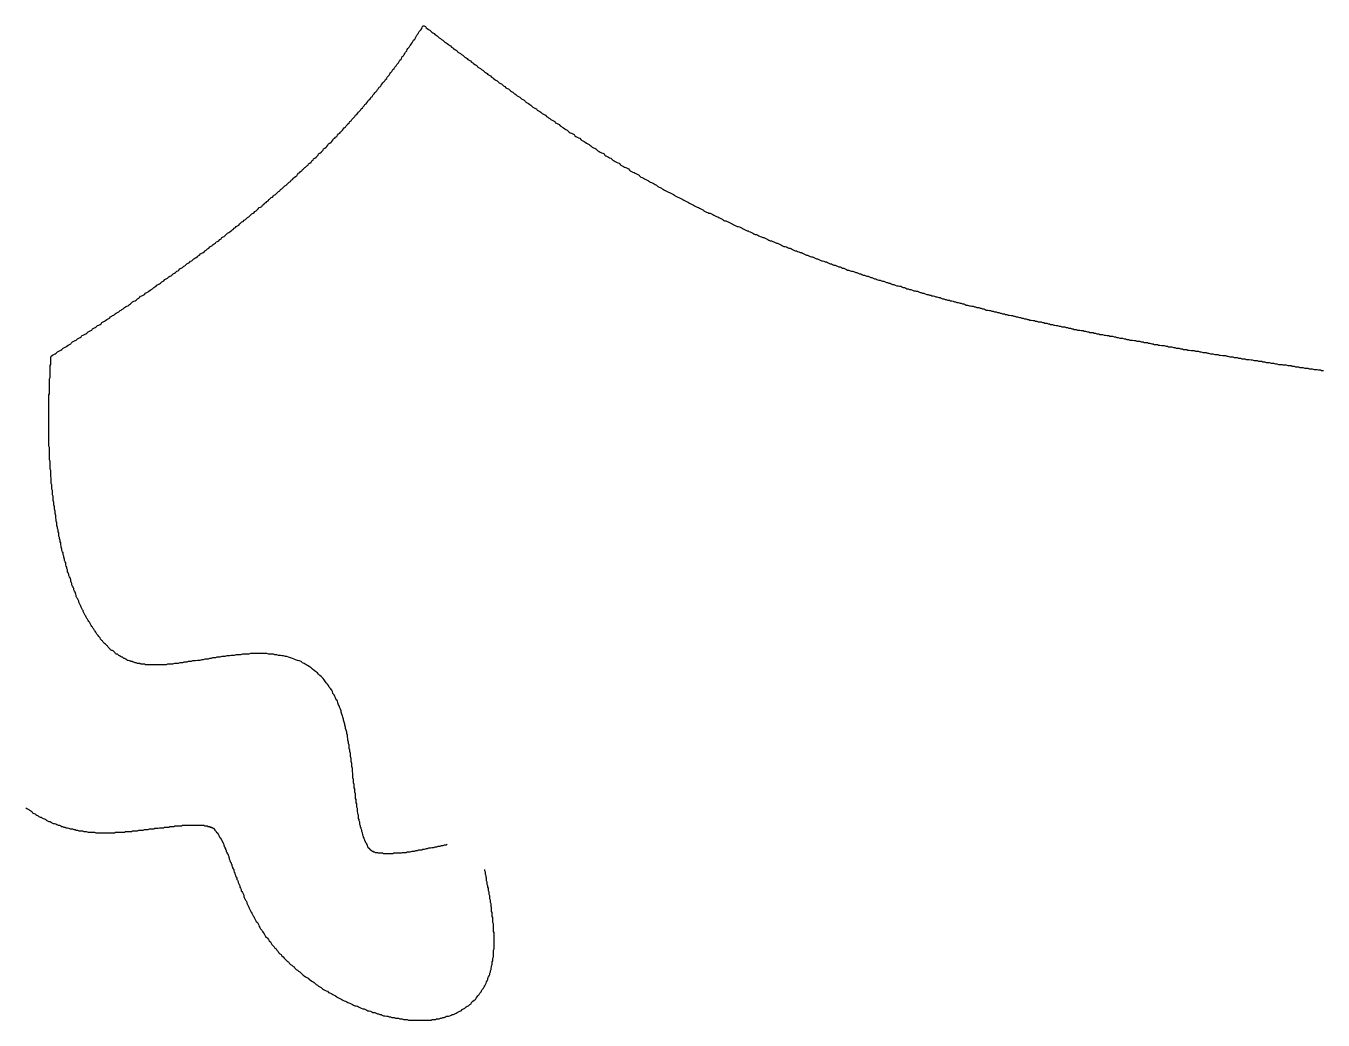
# Model space of a CAD drawing. Header units: millimetres. Extents: x 111 to 2999, y 81 to 1941.
# Drawn here: x 972.3 to 993.07, y 391.29 to 407.21 of the extents above; entities that cross this region are included whole.
import ezdxf

# ---------------------------------------------------------------- set-up
doc = ezdxf.new("R2010")
doc.units = ezdxf.units.MM

msp = doc.modelspace()

# ---------------------------------------------------------------- linework, layer by layer
for points in [[(979.05, 394.103, 0), (979.03, 394.093, 0), (979, 394.093, 0), (978.98, 394.083, 0), (978.95, 394.083, 0), (978.93, 394.073, 0), (978.9, 394.073, 0), (978.88, 394.063, 0), (978.85, 394.063, 0), (978.83, 394.053, 0), (978.8, 394.053, 0), (978.78, 394.043, 0), (978.75, 394.043, 0), (978.73, 394.033, 0), (978.71, 394.033, 0), (978.68, 394.023, 0), (978.66, 394.023, 0), (978.64, 394.013, 0), (978.61, 394.013, 0), (978.59, 394.013, 0), (978.57, 394.003, 0), (978.54, 394.003, 0), (978.52, 393.993, 0), (978.5, 393.993, 0), (978.48, 393.993, 0), (978.45, 393.983, 0), (978.43, 393.983, 0), (978.41, 393.983, 0), (978.39, 393.973, 0), (978.37, 393.973, 0), (978.35, 393.973, 0), (978.33, 393.973, 0), (978.31, 393.963, 0), (978.29, 393.963, 0), (978.27, 393.963, 0), (978.25, 393.963, 0), (978.23, 393.963, 0), (978.21, 393.963, 0), (978.19, 393.963, 0), (978.18, 393.953, 0), (978.16, 393.953, 0), (978.14, 393.953, 0), (978.12, 393.953, 0), (978.11, 393.953, 0), (978.09, 393.953, 0), (978.08, 393.953, 0), (978.06, 393.953, 0), (978.05, 393.953, 0), (978.03, 393.953, 0), (978.02, 393.963, 0), (978.01, 393.963, 0), (977.99, 393.963, 0), (977.98, 393.963, 0), (977.97, 393.963, 0), (977.96, 393.963, 0), (977.95, 393.963, 0), (977.94, 393.973, 0), (977.93, 393.973, 0), (977.92, 393.973, 0), (977.91, 393.973, 0), (977.9, 393.973, 0), (977.89, 393.983, 0), (977.88, 393.983, 0), (977.88, 393.983, 0), (977.87, 393.983, 0), (977.87, 393.993, 0), (977.86, 393.993, 0), (977.86, 393.993, 0), (977.85, 393.993, 0), (977.85, 393.993, 0), (977.84, 394.003, 0), (977.84, 394.003, 0), (977.84, 394.003, 0), (977.83, 394.003, 0), (977.83, 394.003, 0), (977.83, 394.003, 0), (977.83, 394.013, 0), (977.82, 394.013, 0), (977.82, 394.013, 0), (977.82, 394.013, 0), (977.82, 394.023, 0), (977.81, 394.023, 0), (977.81, 394.023, 0), (977.81, 394.033, 0), (977.8, 394.033, 0), (977.8, 394.043, 0), (977.79, 394.043, 0), (977.79, 394.053, 0), (977.79, 394.053, 0), (977.78, 394.063, 0), (977.78, 394.073, 0), (977.77, 394.083, 0), (977.77, 394.093, 0), (977.76, 394.103, 0), (977.76, 394.113, 0), (977.75, 394.123, 0), (977.75, 394.133, 0), (977.74, 394.143, 0), (977.74, 394.153, 0), (977.73, 394.163, 0), (977.73, 394.173, 0), (977.72, 394.193, 0), (977.72, 394.203, 0), (977.71, 394.223, 0), (977.71, 394.233, 0), (977.7, 394.253, 0), (977.7, 394.263, 0), (977.69, 394.283, 0), (977.69, 394.293, 0), (977.68, 394.313, 0), (977.68, 394.333, 0), (977.67, 394.353, 0), (977.67, 394.373, 0), (977.66, 394.383, 0), (977.66, 394.403, 0), (977.65, 394.423, 0), (977.65, 394.443, 0), (977.65, 394.463, 0), (977.64, 394.483, 0), (977.64, 394.503, 0), (977.63, 394.523, 0), (977.63, 394.543, 0), (977.63, 394.573, 0), (977.62, 394.593, 0), (977.62, 394.613, 0), (977.61, 394.633, 0), (977.61, 394.653, 0), (977.61, 394.683, 0), (977.6, 394.703, 0), (977.6, 394.723, 0), (977.6, 394.753, 0), (977.59, 394.773, 0), (977.59, 394.793, 0), (977.59, 394.823, 0), (977.58, 394.843, 0), (977.58, 394.863, 0), (977.58, 394.893, 0), (977.58, 394.913, 0), (977.57, 394.943, 0), (977.57, 394.963, 0), (977.57, 394.993, 0), (977.56, 395.013, 0), (977.56, 395.043, 0), (977.56, 395.063, 0), (977.55, 395.093, 0), (977.55, 395.113, 0), (977.55, 395.143, 0), (977.54, 395.173, 0), (977.54, 395.193, 0), (977.54, 395.223, 0), (977.54, 395.243, 0), (977.53, 395.273, 0), (977.53, 395.303, 0), (977.53, 395.323, 0), (977.52, 395.353, 0), (977.52, 395.373, 0), (977.52, 395.403, 0), (977.51, 395.433, 0), (977.51, 395.453, 0), (977.51, 395.483, 0), (977.5, 395.513, 0), (977.5, 395.533, 0), (977.5, 395.563, 0), (977.49, 395.593, 0), (977.49, 395.613, 0), (977.48, 395.643, 0), (977.48, 395.673, 0), (977.48, 395.693, 0), (977.47, 395.723, 0), (977.47, 395.743, 0), (977.46, 395.773, 0), (977.46, 395.803, 0), (977.45, 395.823, 0), (977.45, 395.853, 0), (977.44, 395.883, 0), (977.44, 395.903, 0), (977.43, 395.933, 0), (977.42, 395.963, 0), (977.42, 395.983, 0), (977.41, 396.013, 0), (977.41, 396.033, 0), (977.4, 396.063, 0), (977.39, 396.093, 0), (977.39, 396.113, 0), (977.38, 396.143, 0), (977.37, 396.163, 0), (977.36, 396.193, 0), (977.35, 396.223, 0), (977.35, 396.243, 0), (977.34, 396.273, 0), (977.33, 396.293, 0), (977.32, 396.323, 0), (977.31, 396.343, 0), (977.3, 396.373, 0), (977.29, 396.403, 0), (977.27, 396.423, 0), (977.26, 396.453, 0), (977.25, 396.473, 0), (977.24, 396.503, 0), (977.22, 396.523, 0), (977.21, 396.553, 0), (977.2, 396.573, 0), (977.18, 396.603, 0), (977.16, 396.623, 0), (977.15, 396.653, 0), (977.13, 396.673, 0), (977.11, 396.693, 0), (977.09, 396.723, 0), (977.08, 396.743, 0), (977.06, 396.763, 0), (977.03, 396.793, 0), (977.01, 396.813, 0), (976.99, 396.833, 0), (976.97, 396.853, 0), (976.94, 396.873, 0), (976.92, 396.893, 0), (976.89, 396.913, 0), (976.87, 396.933, 0), (976.84, 396.953, 0), (976.81, 396.973, 0), (976.79, 396.983, 0), (976.76, 397.003, 0), (976.73, 397.013, 0), (976.71, 397.033, 0), (976.68, 397.043, 0), (976.65, 397.053, 0), (976.62, 397.063, 0), (976.6, 397.073, 0), (976.57, 397.083, 0), (976.54, 397.093, 0), (976.51, 397.103, 0), (976.48, 397.113, 0), (976.46, 397.113, 0), (976.43, 397.123, 0), (976.4, 397.123, 0), (976.38, 397.133, 0), (976.35, 397.133, 0), (976.32, 397.143, 0), (976.29, 397.143, 0), (976.27, 397.153, 0), (976.24, 397.153, 0), (976.21, 397.153, 0), (976.19, 397.153, 0), (976.16, 397.163, 0), (976.13, 397.163, 0), (976.11, 397.163, 0), (976.08, 397.163, 0), (976.06, 397.163, 0), (976.03, 397.163, 0), (976, 397.163, 0), (975.98, 397.163, 0), (975.95, 397.163, 0), (975.92, 397.163, 0), (975.9, 397.163, 0), (975.87, 397.153, 0), (975.85, 397.153, 0), (975.82, 397.153, 0), (975.8, 397.153, 0), (975.77, 397.153, 0), (975.74, 397.143, 0), (975.72, 397.143, 0), (975.69, 397.143, 0), (975.67, 397.143, 0), (975.64, 397.133, 0), (975.62, 397.133, 0), (975.59, 397.133, 0), (975.57, 397.123, 0), (975.54, 397.123, 0), (975.52, 397.123, 0), (975.49, 397.113, 0), (975.46, 397.113, 0), (975.44, 397.113, 0), (975.41, 397.103, 0), (975.39, 397.103, 0), (975.36, 397.103, 0), (975.34, 397.093, 0), (975.31, 397.093, 0), (975.29, 397.093, 0), (975.27, 397.083, 0), (975.24, 397.083, 0), (975.22, 397.073, 0), (975.19, 397.073, 0), (975.17, 397.073, 0), (975.14, 397.063, 0), (975.12, 397.063, 0), (975.09, 397.053, 0), (975.07, 397.053, 0), (975.05, 397.053, 0), (975.02, 397.043, 0), (975, 397.043, 0), (974.97, 397.043, 0), (974.95, 397.033, 0), (974.93, 397.033, 0), (974.9, 397.033, 0), (974.88, 397.023, 0), (974.86, 397.023, 0), (974.83, 397.023, 0), (974.81, 397.013, 0), (974.79, 397.013, 0), (974.77, 397.013, 0), (974.74, 397.003, 0), (974.72, 397.003, 0), (974.7, 397.003, 0), (974.68, 397.003, 0), (974.65, 396.993, 0), (974.63, 396.993, 0), (974.61, 396.993, 0), (974.59, 396.993, 0), (974.57, 396.993, 0), (974.55, 396.983, 0), (974.53, 396.983, 0), (974.51, 396.983, 0), (974.49, 396.983, 0), (974.47, 396.983, 0), (974.45, 396.983, 0), (974.43, 396.983, 0), (974.41, 396.983, 0), (974.39, 396.983, 0), (974.37, 396.983, 0), (974.35, 396.983, 0), (974.33, 396.983, 0), (974.32, 396.983, 0), (974.3, 396.983, 0), (974.28, 396.983, 0), (974.27, 396.983, 0), (974.25, 396.983, 0), (974.23, 396.983, 0), (974.22, 396.983, 0), (974.2, 396.993, 0), (974.19, 396.993, 0), (974.17, 396.993, 0), (974.16, 396.993, 0), (974.14, 396.993, 0), (974.13, 397.003, 0), (974.11, 397.003, 0), (974.1, 397.003, 0), (974.09, 397.003, 0), (974.07, 397.013, 0), (974.06, 397.013, 0), (974.05, 397.013, 0), (974.03, 397.023, 0), (974.02, 397.023, 0), (974.01, 397.033, 0), (974, 397.033, 0), (973.98, 397.033, 0), (973.97, 397.043, 0), (973.96, 397.043, 0), (973.94, 397.053, 0), (973.93, 397.053, 0), (973.92, 397.063, 0), (973.91, 397.073, 0), (973.9, 397.073, 0), (973.88, 397.083, 0), (973.87, 397.083, 0), (973.86, 397.093, 0), (973.85, 397.103, 0), (973.84, 397.103, 0), (973.82, 397.113, 0), (973.81, 397.123, 0), (973.8, 397.123, 0), (973.79, 397.133, 0), (973.78, 397.143, 0), (973.77, 397.153, 0), (973.75, 397.153, 0), (973.74, 397.163, 0), (973.73, 397.173, 0), (973.72, 397.183, 0), (973.71, 397.193, 0), (973.7, 397.203, 0), (973.69, 397.213, 0), (973.68, 397.213, 0), (973.66, 397.223, 0), (973.65, 397.233, 0), (973.64, 397.243, 0), (973.63, 397.253, 0), (973.62, 397.263, 0), (973.61, 397.283, 0), (973.6, 397.293, 0), (973.59, 397.303, 0), (973.58, 397.313, 0), (973.56, 397.323, 0), (973.55, 397.333, 0), (973.54, 397.343, 0), (973.53, 397.363, 0), (973.52, 397.373, 0), (973.51, 397.383, 0), (973.5, 397.393, 0), (973.49, 397.413, 0), (973.48, 397.423, 0), (973.47, 397.433, 0), (973.46, 397.453, 0), (973.45, 397.463, 0), (973.44, 397.473, 0), (973.43, 397.493, 0), (973.42, 397.503, 0), (973.41, 397.523, 0), (973.4, 397.533, 0), (973.39, 397.553, 0), (973.38, 397.563, 0), (973.37, 397.583, 0), (973.36, 397.593, 0), (973.35, 397.613, 0), (973.34, 397.623, 0), (973.33, 397.643, 0), (973.32, 397.663, 0), (973.31, 397.673, 0), (973.3, 397.693, 0), (973.29, 397.713, 0), (973.28, 397.723, 0), (973.27, 397.743, 0), (973.26, 397.763, 0), (973.25, 397.773, 0), (973.24, 397.793, 0), (973.23, 397.813, 0), (973.22, 397.833, 0), (973.22, 397.853, 0), (973.21, 397.863, 0), (973.2, 397.883, 0), (973.19, 397.903, 0), (973.18, 397.923, 0), (973.17, 397.943, 0), (973.16, 397.963, 0), (973.15, 397.983, 0), (973.15, 398.003, 0), (973.14, 398.023, 0), (973.13, 398.043, 0), (973.12, 398.053, 0), (973.11, 398.073, 0), (973.11, 398.093, 0), (973.1, 398.113, 0), (973.09, 398.143, 0), (973.08, 398.163, 0), (973.07, 398.183, 0), (973.07, 398.203, 0), (973.06, 398.223, 0), (973.05, 398.243, 0), (973.04, 398.263, 0), (973.04, 398.283, 0), (973.03, 398.303, 0), (973.02, 398.323, 0), (973.02, 398.343, 0), (973.01, 398.373, 0), (973, 398.393, 0), (972.99, 398.413, 0), (972.99, 398.433, 0), (972.98, 398.453, 0), (972.97, 398.473, 0), (972.97, 398.503, 0), (972.96, 398.523, 0), (972.96, 398.543, 0), (972.95, 398.563, 0), (972.94, 398.583, 0), (972.94, 398.613, 0), (972.93, 398.633, 0), (972.92, 398.653, 0), (972.92, 398.673, 0), (972.91, 398.703, 0), (972.91, 398.723, 0), (972.9, 398.743, 0), (972.9, 398.773, 0), (972.89, 398.793, 0), (972.88, 398.813, 0), (972.88, 398.833, 0), (972.87, 398.863, 0), (972.87, 398.883, 0), (972.86, 398.903, 0), (972.86, 398.933, 0), (972.85, 398.953, 0), (972.85, 398.973, 0), (972.84, 399.003, 0), (972.84, 399.023, 0), (972.83, 399.043, 0), (972.83, 399.073, 0), (972.83, 399.093, 0), (972.82, 399.113, 0), (972.82, 399.143, 0), (972.81, 399.163, 0), (972.81, 399.183, 0), (972.8, 399.213, 0), (972.8, 399.233, 0), (972.8, 399.253, 0), (972.79, 399.283, 0), (972.79, 399.303, 0), (972.78, 399.333, 0), (972.78, 399.353, 0), (972.78, 399.373, 0), (972.77, 399.403, 0), (972.77, 399.423, 0), (972.77, 399.443, 0), (972.76, 399.473, 0), (972.76, 399.493, 0), (972.76, 399.513, 0), (972.75, 399.543, 0), (972.75, 399.563, 0), (972.75, 399.583, 0), (972.74, 399.613, 0), (972.74, 399.633, 0), (972.74, 399.653, 0), (972.74, 399.683, 0), (972.73, 399.703, 0), (972.73, 399.723, 0), (972.73, 399.753, 0), (972.73, 399.773, 0), (972.72, 399.793, 0), (972.72, 399.823, 0), (972.72, 399.843, 0), (972.72, 399.863, 0), (972.71, 399.883, 0), (972.71, 399.913, 0), (972.71, 399.933, 0), (972.71, 399.953, 0), (972.71, 399.973, 0), (972.7, 400.003, 0), (972.7, 400.023, 0), (972.7, 400.043, 0), (972.7, 400.063, 0), (972.7, 400.093, 0), (972.69, 400.113, 0), (972.69, 400.133, 0), (972.69, 400.153, 0), (972.69, 400.183, 0), (972.69, 400.203, 0), (972.69, 400.223, 0), (972.69, 400.243, 0), (972.68, 400.263, 0), (972.68, 400.293, 0), (972.68, 400.313, 0), (972.68, 400.333, 0), (972.68, 400.353, 0), (972.68, 400.373, 0), (972.68, 400.393, 0), (972.68, 400.423, 0), (972.68, 400.443, 0), (972.68, 400.463, 0), (972.67, 400.483, 0), (972.67, 400.503, 0), (972.67, 400.523, 0), (972.67, 400.543, 0), (972.67, 400.573, 0), (972.67, 400.593, 0), (972.67, 400.613, 0), (972.67, 400.633, 0), (972.67, 400.653, 0), (972.67, 400.673, 0), (972.67, 400.693, 0), (972.67, 400.713, 0), (972.67, 400.743, 0), (972.67, 400.763, 0), (972.67, 400.783, 0), (972.67, 400.803, 0), (972.67, 400.823, 0), (972.67, 400.843, 0), (972.67, 400.863, 0), (972.67, 400.883, 0), (972.67, 400.903, 0), (972.67, 400.923, 0), (972.67, 400.943, 0), (972.67, 400.973, 0), (972.67, 400.993, 0), (972.67, 401.013, 0), (972.67, 401.033, 0), (972.67, 401.053, 0), (972.67, 401.073, 0), (972.67, 401.093, 0), (972.67, 401.113, 0), (972.67, 401.133, 0), (972.67, 401.153, 0), (972.67, 401.173, 0), (972.67, 401.193, 0), (972.67, 401.213, 0), (972.67, 401.233, 0), (972.67, 401.253, 0), (972.67, 401.283, 0), (972.67, 401.303, 0), (972.68, 401.323, 0), (972.68, 401.343, 0), (972.68, 401.363, 0), (972.68, 401.383, 0), (972.68, 401.403, 0), (972.68, 401.423, 0), (972.68, 401.443, 0), (972.68, 401.463, 0), (972.68, 401.483, 0), (972.68, 401.503, 0), (972.68, 401.523, 0), (972.68, 401.543, 0), (972.68, 401.563, 0), (972.69, 401.583, 0), (972.69, 401.603, 0), (972.69, 401.623, 0), (972.69, 401.643, 0), (972.69, 401.663, 0), (972.69, 401.683, 0), (972.69, 401.703, 0), (972.69, 401.723, 0), (972.69, 401.743, 0), (972.69, 401.773, 0), (972.7, 401.793, 0), (972.7, 401.813, 0), (972.7, 401.833, 0), (972.7, 401.853, 0), (972.7, 401.873, 0), (972.7, 401.893, 0), (972.7, 401.913, 0), (972.71, 401.923, 0), (972.73, 401.943, 0), (972.75, 401.953, 0), (972.77, 401.963, 0), (972.79, 401.973, 0), (972.81, 401.993, 0), (972.83, 402.003, 0), (972.85, 402.013, 0), (972.86, 402.023, 0), (972.88, 402.033, 0), (972.9, 402.053, 0), (972.92, 402.063, 0), (972.94, 402.073, 0), (972.96, 402.083, 0), (972.98, 402.103, 0), (973, 402.113, 0), (973.02, 402.123, 0), (973.03, 402.133, 0), (973.05, 402.153, 0), (973.07, 402.163, 0), (973.09, 402.173, 0), (973.11, 402.183, 0), (973.13, 402.203, 0), (973.15, 402.213, 0), (973.17, 402.223, 0), (973.19, 402.233, 0), (973.2, 402.253, 0), (973.22, 402.263, 0), (973.24, 402.273, 0), (973.26, 402.283, 0), (973.28, 402.293, 0), (973.3, 402.313, 0), (973.32, 402.323, 0), (973.34, 402.333, 0), (973.36, 402.343, 0), (973.37, 402.363, 0), (973.39, 402.373, 0), (973.41, 402.383, 0), (973.43, 402.393, 0), (973.45, 402.413, 0), (973.47, 402.423, 0), (973.49, 402.433, 0), (973.51, 402.443, 0), (973.52, 402.463, 0), (973.54, 402.473, 0), (973.56, 402.483, 0), (973.58, 402.493, 0), (973.6, 402.513, 0), (973.62, 402.523, 0), (973.64, 402.533, 0), (973.66, 402.553, 0), (973.68, 402.563, 0), (973.69, 402.573, 0), (973.71, 402.583, 0), (973.73, 402.603, 0), (973.75, 402.613, 0), (973.77, 402.623, 0), (973.79, 402.633, 0), (973.81, 402.653, 0), (973.83, 402.663, 0), (973.84, 402.673, 0), (973.86, 402.683, 0), (973.88, 402.703, 0), (973.9, 402.713, 0), (973.92, 402.723, 0), (973.94, 402.733, 0), (973.96, 402.753, 0), (973.98, 402.763, 0), (973.99, 402.773, 0), (974.01, 402.793, 0), (974.03, 402.803, 0), (974.05, 402.813, 0), (974.07, 402.823, 0), (974.09, 402.843, 0), (974.11, 402.853, 0), (974.12, 402.863, 0), (974.14, 402.883, 0), (974.16, 402.893, 0), (974.18, 402.903, 0), (974.2, 402.913, 0), (974.22, 402.933, 0), (974.24, 402.943, 0), (974.26, 402.953, 0), (974.27, 402.963, 0), (974.29, 402.983, 0), (974.31, 402.993, 0), (974.33, 403.003, 0), (974.35, 403.023, 0), (974.37, 403.033, 0), (974.39, 403.043, 0), (974.4, 403.063, 0), (974.42, 403.073, 0), (974.44, 403.083, 0), (974.46, 403.093, 0), (974.48, 403.113, 0), (974.5, 403.123, 0), (974.51, 403.133, 0), (974.53, 403.153, 0), (974.55, 403.163, 0), (974.57, 403.173, 0), (974.59, 403.193, 0), (974.61, 403.203, 0), (974.63, 403.213, 0), (974.64, 403.223, 0), (974.66, 403.243, 0), (974.68, 403.253, 0), (974.7, 403.263, 0), (974.72, 403.283, 0), (974.74, 403.293, 0), (974.75, 403.303, 0), (974.77, 403.323, 0), (974.79, 403.333, 0), (974.81, 403.343, 0), (974.83, 403.363, 0), (974.85, 403.373, 0), (974.86, 403.383, 0), (974.88, 403.403, 0), (974.9, 403.413, 0), (974.92, 403.423, 0), (974.94, 403.443, 0), (974.96, 403.453, 0), (974.97, 403.463, 0), (974.99, 403.483, 0), (975.01, 403.493, 0), (975.03, 403.503, 0), (975.05, 403.523, 0), (975.06, 403.533, 0), (975.08, 403.543, 0), (975.1, 403.563, 0), (975.12, 403.573, 0), (975.14, 403.583, 0), (975.16, 403.603, 0), (975.17, 403.613, 0), (975.19, 403.623, 0), (975.21, 403.643, 0), (975.23, 403.653, 0), (975.25, 403.673, 0), (975.26, 403.683, 0), (975.28, 403.693, 0), (975.3, 403.713, 0), (975.32, 403.723, 0), (975.34, 403.733, 0), (975.35, 403.753, 0), (975.37, 403.763, 0), (975.39, 403.773, 0), (975.41, 403.793, 0), (975.43, 403.803, 0), (975.44, 403.823, 0), (975.46, 403.833, 0), (975.48, 403.843, 0), (975.5, 403.863, 0), (975.51, 403.873, 0), (975.53, 403.893, 0), (975.55, 403.903, 0), (975.57, 403.913, 0), (975.59, 403.933, 0), (975.6, 403.943, 0), (975.62, 403.953, 0), (975.64, 403.973, 0), (975.66, 403.983, 0), (975.67, 404.003, 0), (975.69, 404.013, 0), (975.71, 404.023, 0), (975.73, 404.043, 0), (975.74, 404.053, 0), (975.76, 404.073, 0), (975.78, 404.083, 0), (975.8, 404.103, 0), (975.82, 404.113, 0), (975.83, 404.123, 0), (975.85, 404.143, 0), (975.87, 404.153, 0), (975.89, 404.173, 0), (975.9, 404.183, 0), (975.92, 404.203, 0), (975.94, 404.213, 0), (975.96, 404.223, 0), (975.97, 404.243, 0), (975.99, 404.253, 0), (976.01, 404.273, 0), (976.02, 404.283, 0), (976.04, 404.303, 0), (976.06, 404.313, 0), (976.08, 404.323, 0), (976.09, 404.343, 0), (976.11, 404.353, 0), (976.13, 404.373, 0), (976.15, 404.383, 0), (976.16, 404.403, 0), (976.18, 404.413, 0), (976.2, 404.433, 0), (976.21, 404.443, 0), (976.23, 404.463, 0), (976.25, 404.473, 0), (976.27, 404.493, 0), (976.28, 404.503, 0), (976.3, 404.513, 0), (976.32, 404.533, 0), (976.33, 404.543, 0), (976.35, 404.563, 0), (976.37, 404.573, 0), (976.38, 404.593, 0), (976.4, 404.603, 0), (976.42, 404.623, 0), (976.43, 404.633, 0), (976.45, 404.653, 0), (976.47, 404.663, 0), (976.49, 404.683, 0), (976.5, 404.693, 0), (976.52, 404.713, 0), (976.54, 404.723, 0), (976.55, 404.743, 0), (976.57, 404.753, 0), (976.59, 404.773, 0), (976.6, 404.783, 0), (976.62, 404.803, 0), (976.64, 404.813, 0), (976.65, 404.833, 0), (976.67, 404.853, 0), (976.69, 404.863, 0), (976.7, 404.883, 0), (976.72, 404.893, 0), (976.73, 404.913, 0), (976.75, 404.923, 0), (976.77, 404.943, 0), (976.78, 404.953, 0), (976.8, 404.973, 0), (976.82, 404.983, 0), (976.83, 405.003, 0), (976.85, 405.013, 0), (976.87, 405.033, 0), (976.88, 405.053, 0), (976.9, 405.063, 0), (976.91, 405.083, 0), (976.93, 405.093, 0), (976.95, 405.113, 0), (976.96, 405.123, 0), (976.98, 405.143, 0), (976.99, 405.163, 0), (977.01, 405.173, 0), (977.03, 405.193, 0), (977.04, 405.203, 0), (977.06, 405.223, 0), (977.07, 405.243, 0), (977.09, 405.253, 0), (977.11, 405.273, 0), (977.12, 405.283, 0), (977.14, 405.303, 0), (977.15, 405.323, 0), (977.17, 405.333, 0), (977.19, 405.353, 0), (977.2, 405.363, 0), (977.22, 405.383, 0), (977.23, 405.403, 0), (977.25, 405.413, 0), (977.26, 405.433, 0), (977.28, 405.443, 0), (977.29, 405.463, 0), (977.31, 405.483, 0), (977.33, 405.493, 0), (977.34, 405.513, 0), (977.36, 405.533, 0), (977.37, 405.543, 0), (977.39, 405.563, 0), (977.4, 405.583, 0), (977.42, 405.593, 0), (977.43, 405.613, 0), (977.45, 405.633, 0), (977.46, 405.643, 0), (977.48, 405.663, 0), (977.49, 405.683, 0), (977.51, 405.693, 0), (977.52, 405.713, 0), (977.54, 405.733, 0), (977.55, 405.743, 0), (977.57, 405.763, 0), (977.58, 405.783, 0), (977.6, 405.793, 0), (977.61, 405.813, 0), (977.63, 405.833, 0), (977.64, 405.843, 0), (977.66, 405.863, 0), (977.67, 405.883, 0), (977.69, 405.903, 0), (977.7, 405.913, 0), (977.72, 405.933, 0), (977.73, 405.953, 0), (977.75, 405.963, 0), (977.76, 405.983, 0), (977.78, 406.003, 0), (977.79, 406.023, 0), (977.81, 406.033, 0), (977.82, 406.053, 0), (977.83, 406.073, 0), (977.85, 406.083, 0), (977.86, 406.103, 0), (977.88, 406.123, 0), (977.89, 406.143, 0), (977.91, 406.163, 0), (977.92, 406.173, 0), (977.93, 406.193, 0), (977.95, 406.213, 0), (977.96, 406.233, 0), (977.98, 406.243, 0), (977.99, 406.263, 0), (978.01, 406.283, 0), (978.02, 406.303, 0), (978.03, 406.313, 0), (978.05, 406.333, 0), (978.06, 406.353, 0), (978.08, 406.373, 0), (978.09, 406.393, 0), (978.1, 406.403, 0), (978.12, 406.423, 0), (978.13, 406.443, 0), (978.14, 406.463, 0), (978.16, 406.483, 0), (978.17, 406.493, 0), (978.18, 406.513, 0), (978.2, 406.533, 0), (978.21, 406.553, 0), (978.23, 406.573, 0), (978.24, 406.593, 0), (978.25, 406.603, 0), (978.27, 406.623, 0), (978.28, 406.643, 0), (978.29, 406.663, 0), (978.31, 406.683, 0), (978.32, 406.703, 0), (978.33, 406.723, 0), (978.35, 406.733, 0), (978.36, 406.753, 0), (978.37, 406.773, 0), (978.38, 406.793, 0), (978.4, 406.813, 0), (978.41, 406.833, 0), (978.42, 406.853, 0), (978.44, 406.873, 0), (978.45, 406.893, 0), (978.46, 406.903, 0), (978.47, 406.923, 0), (978.49, 406.943, 0), (978.5, 406.963, 0), (978.51, 406.983, 0), (978.53, 407.003, 0), (978.54, 407.023, 0), (978.55, 407.043, 0), (978.56, 407.063, 0), (978.58, 407.083, 0), (978.59, 407.103, 0), (978.6, 407.123, 0), (978.61, 407.133, 0), (978.63, 407.153, 0), (978.64, 407.173, 0), (978.65, 407.193, 0), (978.66, 407.213, 0), (978.68, 407.213, 0), (978.7, 407.203, 0), (978.71, 407.183, 0), (978.73, 407.173, 0), (978.75, 407.153, 0), (978.77, 407.143, 0), (978.78, 407.133, 0), (978.8, 407.113, 0), (978.82, 407.103, 0), (978.84, 407.093, 0), (978.85, 407.073, 0), (978.87, 407.063, 0), (978.89, 407.053, 0), (978.91, 407.033, 0), (978.92, 407.023, 0), (978.94, 407.013, 0), (978.96, 406.993, 0), (978.98, 406.983, 0), (978.99, 406.973, 0), (979.01, 406.953, 0), (979.03, 406.943, 0), (979.05, 406.933, 0), (979.07, 406.913, 0), (979.08, 406.903, 0), (979.1, 406.893, 0), (979.12, 406.873, 0), (979.14, 406.863, 0), (979.15, 406.853, 0), (979.17, 406.833, 0), (979.19, 406.823, 0), (979.21, 406.813, 0), (979.22, 406.793, 0), (979.24, 406.783, 0), (979.26, 406.773, 0), (979.28, 406.753, 0), (979.3, 406.743, 0), (979.31, 406.733, 0), (979.33, 406.713, 0), (979.35, 406.703, 0), (979.37, 406.693, 0), (979.38, 406.673, 0), (979.4, 406.663, 0), (979.42, 406.653, 0), (979.44, 406.633, 0), (979.46, 406.623, 0), (979.47, 406.613, 0), (979.49, 406.593, 0), (979.51, 406.583, 0), (979.53, 406.573, 0), (979.54, 406.553, 0), (979.56, 406.543, 0), (979.58, 406.533, 0), (979.6, 406.513, 0), (979.62, 406.503, 0), (979.63, 406.493, 0), (979.65, 406.473, 0), (979.67, 406.463, 0), (979.69, 406.453, 0), (979.7, 406.433, 0), (979.72, 406.423, 0), (979.74, 406.413, 0), (979.76, 406.393, 0), (979.78, 406.383, 0), (979.79, 406.373, 0), (979.81, 406.353, 0), (979.83, 406.343, 0), (979.85, 406.333, 0), (979.86, 406.323, 0), (979.88, 406.303, 0), (979.9, 406.293, 0), (979.92, 406.283, 0), (979.94, 406.263, 0), (979.95, 406.253, 0), (979.97, 406.243, 0), (979.99, 406.223, 0), (980.01, 406.213, 0), (980.03, 406.203, 0), (980.04, 406.193, 0), (980.06, 406.173, 0), (980.08, 406.163, 0), (980.1, 406.153, 0), (980.12, 406.133, 0), (980.13, 406.123, 0), (980.15, 406.113, 0), (980.17, 406.093, 0), (980.19, 406.083, 0), (980.21, 406.073, 0), (980.22, 406.063, 0), (980.24, 406.043, 0), (980.26, 406.033, 0), (980.28, 406.023, 0), (980.3, 406.003, 0), (980.31, 405.993, 0), (980.33, 405.983, 0), (980.35, 405.973, 0), (980.37, 405.953, 0), (980.39, 405.943, 0), (980.4, 405.933, 0), (980.42, 405.913, 0), (980.44, 405.903, 0), (980.46, 405.893, 0), (980.48, 405.883, 0), (980.49, 405.863, 0), (980.51, 405.853, 0), (980.53, 405.843, 0), (980.55, 405.833, 0), (980.57, 405.813, 0), (980.58, 405.803, 0), (980.6, 405.793, 0), (980.62, 405.783, 0), (980.64, 405.763, 0), (980.66, 405.753, 0), (980.67, 405.743, 0), (980.69, 405.733, 0), (980.71, 405.713, 0), (980.73, 405.703, 0), (980.75, 405.693, 0), (980.77, 405.683, 0), (980.78, 405.663, 0), (980.8, 405.653, 0), (980.82, 405.643, 0), (980.84, 405.633, 0), (980.86, 405.613, 0), (980.88, 405.603, 0), (980.89, 405.593, 0), (980.91, 405.583, 0), (980.93, 405.563, 0), (980.95, 405.553, 0), (980.97, 405.543, 0), (980.98, 405.533, 0), (981, 405.513, 0), (981.02, 405.503, 0), (981.04, 405.493, 0), (981.06, 405.483, 0), (981.08, 405.473, 0), (981.09, 405.453, 0), (981.11, 405.443, 0), (981.13, 405.433, 0), (981.15, 405.423, 0), (981.17, 405.413, 0), (981.19, 405.393, 0), (981.2, 405.383, 0), (981.22, 405.373, 0), (981.24, 405.363, 0), (981.26, 405.353, 0), (981.28, 405.333, 0), (981.3, 405.323, 0), (981.32, 405.313, 0), (981.33, 405.303, 0), (981.35, 405.293, 0), (981.37, 405.273, 0), (981.39, 405.263, 0), (981.41, 405.253, 0), (981.43, 405.243, 0), (981.44, 405.233, 0), (981.46, 405.213, 0), (981.48, 405.203, 0), (981.5, 405.193, 0), (981.52, 405.183, 0), (981.54, 405.173, 0), (981.56, 405.163, 0), (981.57, 405.143, 0), (981.59, 405.133, 0), (981.61, 405.123, 0), (981.63, 405.113, 0), (981.65, 405.103, 0), (981.67, 405.093, 0), (981.69, 405.073, 0), (981.7, 405.063, 0), (981.72, 405.053, 0), (981.74, 405.043, 0), (981.76, 405.033, 0), (981.78, 405.023, 0), (981.8, 405.013, 0), (981.82, 404.993, 0), (981.83, 404.983, 0), (981.85, 404.973, 0), (981.87, 404.963, 0), (981.89, 404.953, 0), (981.91, 404.943, 0), (981.93, 404.933, 0), (981.95, 404.923, 0), (981.97, 404.903, 0), (981.98, 404.893, 0), (982, 404.883, 0), (982.02, 404.873, 0), (982.04, 404.863, 0), (982.06, 404.853, 0), (982.08, 404.843, 0), (982.1, 404.833, 0), (982.12, 404.823, 0), (982.13, 404.813, 0), (982.15, 404.793, 0), (982.17, 404.783, 0), (982.19, 404.773, 0), (982.21, 404.763, 0), (982.23, 404.753, 0), (982.25, 404.743, 0), (982.27, 404.733, 0), (982.29, 404.723, 0), (982.3, 404.713, 0), (982.32, 404.703, 0), (982.34, 404.693, 0), (982.36, 404.683, 0), (982.38, 404.673, 0), (982.4, 404.663, 0), (982.42, 404.643, 0), (982.44, 404.633, 0), (982.46, 404.623, 0), (982.48, 404.613, 0), (982.49, 404.603, 0), (982.51, 404.593, 0), (982.53, 404.583, 0), (982.55, 404.573, 0), (982.57, 404.563, 0), (982.59, 404.553, 0), (982.61, 404.543, 0), (982.63, 404.533, 0), (982.65, 404.523, 0), (982.67, 404.513, 0), (982.69, 404.503, 0), (982.7, 404.493, 0), (982.72, 404.483, 0), (982.74, 404.473, 0), (982.76, 404.463, 0), (982.78, 404.453, 0), (982.8, 404.443, 0), (982.82, 404.433, 0), (982.84, 404.423, 0), (982.86, 404.413, 0), (982.88, 404.403, 0), (982.9, 404.393, 0), (982.91, 404.383, 0), (982.93, 404.373, 0), (982.95, 404.363, 0), (982.97, 404.353, 0), (982.99, 404.343, 0), (983.01, 404.333, 0), (983.03, 404.323, 0), (983.05, 404.313, 0), (983.07, 404.303, 0), (983.09, 404.293, 0), (983.11, 404.283, 0), (983.13, 404.273, 0), (983.15, 404.263, 0), (983.16, 404.253, 0), (983.18, 404.243, 0), (983.2, 404.233, 0), (983.22, 404.223, 0), (983.24, 404.213, 0), (983.26, 404.213, 0), (983.28, 404.203, 0), (983.3, 404.193, 0), (983.32, 404.183, 0), (983.34, 404.173, 0), (983.36, 404.163, 0), (983.38, 404.153, 0), (983.4, 404.143, 0), (983.42, 404.133, 0), (983.44, 404.123, 0), (983.46, 404.113, 0), (983.47, 404.103, 0), (983.49, 404.093, 0), (983.51, 404.093, 0), (983.53, 404.083, 0), (983.55, 404.073, 0), (983.57, 404.063, 0), (983.59, 404.053, 0), (983.61, 404.043, 0), (983.63, 404.033, 0), (983.65, 404.023, 0), (983.67, 404.013, 0), (983.69, 404.003, 0), (983.71, 404.003, 0), (983.73, 403.993, 0), (983.75, 403.983, 0), (983.77, 403.973, 0), (983.79, 403.963, 0), (983.81, 403.953, 0), (983.83, 403.943, 0), (983.85, 403.933, 0), (983.87, 403.933, 0), (983.88, 403.923, 0), (983.9, 403.913, 0), (983.92, 403.903, 0), (983.94, 403.893, 0), (983.96, 403.883, 0), (983.98, 403.873, 0), (984, 403.873, 0), (984.02, 403.863, 0), (984.04, 403.853, 0), (984.06, 403.843, 0), (984.08, 403.833, 0), (984.1, 403.823, 0), (984.12, 403.823, 0), (984.14, 403.813, 0), (984.16, 403.803, 0), (984.18, 403.793, 0), (984.2, 403.783, 0), (984.22, 403.773, 0), (984.24, 403.773, 0), (984.26, 403.763, 0), (984.28, 403.753, 0), (984.3, 403.743, 0), (984.32, 403.733, 0), (984.34, 403.733, 0), (984.36, 403.723, 0), (984.38, 403.713, 0), (984.4, 403.703, 0), (984.42, 403.693, 0), (984.44, 403.683, 0), (984.46, 403.683, 0), (984.48, 403.673, 0), (984.5, 403.663, 0), (984.52, 403.653, 0), (984.54, 403.653, 0), (984.56, 403.643, 0), (984.58, 403.633, 0), (984.6, 403.623, 0), (984.62, 403.613, 0), (984.64, 403.613, 0), (984.66, 403.603, 0), (984.68, 403.593, 0), (984.7, 403.583, 0), (984.72, 403.583, 0), (984.74, 403.573, 0), (984.76, 403.563, 0), (984.78, 403.553, 0), (984.8, 403.543, 0), (984.82, 403.543, 0), (984.84, 403.533, 0), (984.86, 403.523, 0), (984.88, 403.513, 0), (984.9, 403.513, 0), (984.92, 403.503, 0), (984.94, 403.493, 0), (984.96, 403.483, 0), (984.98, 403.483, 0), (985, 403.473, 0), (985.02, 403.463, 0), (985.04, 403.453, 0), (985.06, 403.453, 0), (985.08, 403.443, 0), (985.1, 403.433, 0), (985.12, 403.433, 0), (985.14, 403.423, 0), (985.16, 403.413, 0), (985.18, 403.403, 0), (985.2, 403.403, 0), (985.22, 403.393, 0), (985.24, 403.383, 0), (985.26, 403.383, 0), (985.28, 403.373, 0), (985.3, 403.363, 0), (985.32, 403.353, 0), (985.34, 403.353, 0), (985.36, 403.343, 0), (985.38, 403.333, 0), (985.4, 403.333, 0), (985.42, 403.323, 0), (985.44, 403.313, 0), (985.46, 403.303, 0), (985.48, 403.303, 0), (985.5, 403.293, 0), (985.52, 403.283, 0), (985.54, 403.283, 0), (985.57, 403.273, 0), (985.59, 403.263, 0), (985.61, 403.263, 0), (985.63, 403.253, 0), (985.65, 403.243, 0), (985.67, 403.243, 0), (985.69, 403.233, 0), (985.71, 403.223, 0), (985.73, 403.223, 0), (985.75, 403.213, 0), (985.77, 403.203, 0), (985.79, 403.203, 0), (985.81, 403.193, 0), (985.83, 403.183, 0), (985.85, 403.183, 0), (985.87, 403.173, 0), (985.89, 403.163, 0), (985.91, 403.163, 0), (985.93, 403.153, 0), (985.96, 403.143, 0), (985.98, 403.143, 0), (986, 403.133, 0), (986.02, 403.123, 0), (986.04, 403.123, 0), (986.06, 403.113, 0), (986.08, 403.103, 0), (986.1, 403.103, 0), (986.12, 403.093, 0), (986.14, 403.093, 0), (986.16, 403.083, 0), (986.18, 403.073, 0), (986.2, 403.073, 0), (986.22, 403.063, 0), (986.25, 403.053, 0), (986.27, 403.053, 0), (986.29, 403.043, 0), (986.31, 403.043, 0), (986.33, 403.033, 0), (986.35, 403.023, 0), (986.37, 403.023, 0), (986.39, 403.013, 0), (986.41, 403.003, 0), (986.43, 403.003, 0), (986.45, 402.993, 0), (986.47, 402.993, 0), (986.5, 402.983, 0), (986.52, 402.973, 0), (986.54, 402.973, 0), (986.56, 402.963, 0), (986.58, 402.963, 0), (986.6, 402.953, 0), (986.62, 402.943, 0), (986.64, 402.943, 0), (986.66, 402.933, 0), (986.68, 402.933, 0), (986.7, 402.923, 0), (986.73, 402.913, 0), (986.75, 402.913, 0), (986.77, 402.903, 0), (986.79, 402.903, 0), (986.81, 402.893, 0), (986.83, 402.893, 0), (986.85, 402.883, 0), (986.87, 402.873, 0), (986.89, 402.873, 0), (986.92, 402.863, 0), (986.94, 402.863, 0), (986.96, 402.853, 0), (986.98, 402.843, 0), (987, 402.843, 0), (987.02, 402.833, 0), (987.04, 402.833, 0), (987.06, 402.823, 0), (987.09, 402.823, 0), (987.11, 402.813, 0), (987.13, 402.813, 0), (987.15, 402.803, 0), (987.17, 402.793, 0), (987.19, 402.793, 0), (987.21, 402.783, 0), (987.23, 402.783, 0), (987.26, 402.773, 0), (987.28, 402.773, 0), (987.3, 402.763, 0), (987.32, 402.763, 0), (987.34, 402.753, 0), (987.36, 402.743, 0), (987.38, 402.743, 0), (987.41, 402.733, 0), (987.43, 402.733, 0), (987.45, 402.723, 0), (987.47, 402.723, 0), (987.49, 402.713, 0), (987.51, 402.713, 0), (987.53, 402.703, 0), (987.56, 402.703, 0), (987.58, 402.693, 0), (987.6, 402.693, 0), (987.62, 402.683, 0), (987.64, 402.683, 0), (987.66, 402.673, 0), (987.68, 402.663, 0), (987.71, 402.663, 0), (987.73, 402.653, 0), (987.75, 402.653, 0), (987.77, 402.643, 0), (987.79, 402.643, 0), (987.81, 402.633, 0), (987.84, 402.633, 0), (987.86, 402.623, 0), (987.88, 402.623, 0), (987.9, 402.613, 0), (987.92, 402.613, 0), (987.94, 402.603, 0), (987.97, 402.603, 0), (987.99, 402.593, 0), (988.01, 402.593, 0), (988.03, 402.583, 0), (988.05, 402.583, 0), (988.08, 402.573, 0), (988.1, 402.573, 0), (988.12, 402.563, 0), (988.14, 402.563, 0), (988.16, 402.553, 0), (988.18, 402.553, 0), (988.21, 402.543, 0), (988.23, 402.543, 0), (988.25, 402.533, 0), (988.27, 402.533, 0), (988.29, 402.523, 0), (988.32, 402.523, 0), (988.34, 402.513, 0), (988.36, 402.513, 0), (988.38, 402.503, 0), (988.4, 402.503, 0), (988.43, 402.493, 0), (988.45, 402.493, 0), (988.47, 402.483, 0), (988.49, 402.483, 0), (988.51, 402.473, 0), (988.54, 402.473, 0), (988.56, 402.473, 0), (988.58, 402.463, 0), (988.6, 402.463, 0), (988.62, 402.453, 0), (988.65, 402.453, 0), (988.67, 402.443, 0), (988.69, 402.443, 0), (988.71, 402.433, 0), (988.74, 402.433, 0), (988.76, 402.423, 0), (988.78, 402.423, 0), (988.8, 402.413, 0), (988.82, 402.413, 0), (988.85, 402.403, 0), (988.87, 402.403, 0), (988.89, 402.393, 0), (988.91, 402.393, 0), (988.94, 402.393, 0), (988.96, 402.383, 0), (988.98, 402.383, 0), (989, 402.373, 0), (989.03, 402.373, 0), (989.05, 402.363, 0), (989.07, 402.363, 0), (989.09, 402.353, 0), (989.12, 402.353, 0), (989.14, 402.343, 0), (989.16, 402.343, 0), (989.18, 402.343, 0), (989.2, 402.333, 0), (989.23, 402.333, 0), (989.25, 402.323, 0), (989.27, 402.323, 0), (989.3, 402.313, 0), (989.32, 402.313, 0), (989.34, 402.303, 0), (989.36, 402.303, 0), (989.39, 402.303, 0), (989.41, 402.293, 0), (989.43, 402.293, 0), (989.45, 402.283, 0), (989.48, 402.283, 0), (989.5, 402.273, 0), (989.52, 402.273, 0), (989.54, 402.273, 0), (989.57, 402.263, 0), (989.59, 402.263, 0), (989.61, 402.253, 0), (989.64, 402.253, 0), (989.66, 402.243, 0), (989.68, 402.243, 0), (989.7, 402.243, 0), (989.73, 402.233, 0), (989.75, 402.233, 0), (989.77, 402.223, 0), (989.79, 402.223, 0), (989.82, 402.213, 0), (989.84, 402.213, 0), (989.86, 402.213, 0), (989.89, 402.203, 0), (989.91, 402.203, 0), (989.93, 402.193, 0), (989.96, 402.193, 0), (989.98, 402.183, 0), (990, 402.183, 0), (990.02, 402.183, 0), (990.05, 402.173, 0), (990.07, 402.173, 0), (990.09, 402.163, 0), (990.12, 402.163, 0), (990.14, 402.163, 0), (990.16, 402.153, 0), (990.19, 402.153, 0), (990.21, 402.143, 0), (990.23, 402.143, 0), (990.26, 402.143, 0), (990.28, 402.133, 0), (990.3, 402.133, 0), (990.33, 402.123, 0), (990.35, 402.123, 0), (990.37, 402.113, 0), (990.39, 402.113, 0), (990.42, 402.113, 0), (990.44, 402.103, 0), (990.46, 402.103, 0), (990.49, 402.093, 0), (990.51, 402.093, 0), (990.53, 402.093, 0), (990.56, 402.083, 0), (990.58, 402.083, 0), (990.6, 402.073, 0), (990.63, 402.073, 0), (990.65, 402.073, 0), (990.68, 402.063, 0), (990.7, 402.063, 0), (990.72, 402.053, 0), (990.75, 402.053, 0), (990.77, 402.053, 0), (990.79, 402.043, 0), (990.82, 402.043, 0), (990.84, 402.033, 0), (990.86, 402.033, 0), (990.89, 402.033, 0), (990.91, 402.023, 0), (990.93, 402.023, 0), (990.96, 402.013, 0), (990.98, 402.013, 0), (991.01, 402.013, 0), (991.03, 402.003, 0), (991.05, 402.003, 0), (991.08, 402.003, 0), (991.1, 401.993, 0), (991.12, 401.993, 0), (991.15, 401.983, 0), (991.17, 401.983, 0), (991.2, 401.983, 0), (991.22, 401.973, 0), (991.24, 401.973, 0), (991.27, 401.963, 0), (991.29, 401.963, 0), (991.31, 401.963, 0), (991.34, 401.953, 0), (991.36, 401.953, 0), (991.39, 401.953, 0), (991.41, 401.943, 0), (991.43, 401.943, 0), (991.46, 401.933, 0), (991.48, 401.933, 0), (991.51, 401.933, 0), (991.53, 401.923, 0), (991.55, 401.923, 0), (991.58, 401.913, 0), (991.6, 401.913, 0), (991.63, 401.913, 0), (991.65, 401.903, 0), (991.67, 401.903, 0), (991.7, 401.903, 0), (991.72, 401.893, 0), (991.75, 401.893, 0), (991.77, 401.883, 0), (991.8, 401.883, 0), (991.82, 401.883, 0), (991.84, 401.873, 0), (991.87, 401.873, 0), (991.89, 401.873, 0), (991.92, 401.863, 0), (991.94, 401.863, 0), (991.97, 401.853, 0), (991.99, 401.853, 0), (992.02, 401.853, 0), (992.04, 401.843, 0), (992.06, 401.843, 0), (992.09, 401.843, 0), (992.11, 401.833, 0), (992.14, 401.833, 0), (992.16, 401.823, 0), (992.19, 401.823, 0), (992.21, 401.823, 0), (992.24, 401.813, 0), (992.26, 401.813, 0), (992.28, 401.813, 0), (992.31, 401.803, 0), (992.33, 401.803, 0), (992.36, 401.793, 0), (992.38, 401.793, 0), (992.41, 401.793, 0), (992.43, 401.783, 0), (992.46, 401.783, 0), (992.48, 401.783, 0), (992.51, 401.773, 0), (992.53, 401.773, 0), (992.56, 401.773, 0), (992.58, 401.763, 0), (992.61, 401.763, 0), (992.63, 401.753, 0), (992.66, 401.753, 0), (992.68, 401.753, 0), (992.7, 401.743, 0), (992.73, 401.743, 0), (992.75, 401.743, 0), (992.78, 401.733, 0), (992.8, 401.733, 0), (992.83, 401.733, 0), (992.85, 401.723, 0), (992.88, 401.723, 0), (992.9, 401.723, 0), (992.93, 401.713, 0), (992.95, 401.713, 0), (992.98, 401.713, 0), (993, 401.703, 0), (993.03, 401.703, 0), (993.05, 401.693, 0), (993.08, 401.693, 0)], [(972.3, 394.693, 0), (972.32, 394.683, 0), (972.33, 394.673, 0), (972.35, 394.663, 0), (972.36, 394.653, 0), (972.38, 394.643, 0), (972.4, 394.633, 0), (972.41, 394.613, 0), (972.43, 394.603, 0), (972.45, 394.593, 0), (972.46, 394.583, 0), (972.48, 394.573, 0), (972.5, 394.563, 0), (972.51, 394.553, 0), (972.53, 394.543, 0), (972.55, 394.543, 0), (972.56, 394.533, 0), (972.58, 394.523, 0), (972.6, 394.513, 0), (972.62, 394.503, 0), (972.63, 394.493, 0), (972.65, 394.483, 0), (972.67, 394.473, 0), (972.69, 394.473, 0), (972.71, 394.463, 0), (972.72, 394.453, 0), (972.74, 394.443, 0), (972.76, 394.443, 0), (972.78, 394.433, 0), (972.8, 394.423, 0), (972.82, 394.413, 0), (972.84, 394.413, 0), (972.86, 394.403, 0), (972.87, 394.393, 0), (972.89, 394.393, 0), (972.91, 394.383, 0), (972.93, 394.383, 0), (972.95, 394.373, 0), (972.97, 394.373, 0), (972.99, 394.363, 0), (973.01, 394.353, 0), (973.03, 394.353, 0), (973.05, 394.353, 0), (973.07, 394.343, 0), (973.09, 394.343, 0), (973.11, 394.333, 0), (973.13, 394.333, 0), (973.15, 394.323, 0), (973.17, 394.323, 0), (973.19, 394.323, 0), (973.21, 394.323, 0), (973.23, 394.313, 0), (973.25, 394.313, 0), (973.27, 394.313, 0), (973.3, 394.303, 0), (973.32, 394.303, 0), (973.34, 394.303, 0), (973.36, 394.303, 0), (973.38, 394.303, 0), (973.4, 394.303, 0), (973.42, 394.293, 0), (973.44, 394.293, 0), (973.46, 394.293, 0), (973.48, 394.293, 0), (973.5, 394.293, 0), (973.52, 394.293, 0), (973.54, 394.293, 0), (973.56, 394.293, 0), (973.58, 394.293, 0), (973.6, 394.293, 0), (973.62, 394.293, 0), (973.64, 394.293, 0), (973.66, 394.293, 0), (973.68, 394.293, 0), (973.7, 394.293, 0), (973.72, 394.293, 0), (973.74, 394.303, 0), (973.76, 394.303, 0), (973.78, 394.303, 0), (973.8, 394.303, 0), (973.82, 394.303, 0), (973.84, 394.303, 0), (973.86, 394.303, 0), (973.88, 394.303, 0), (973.9, 394.313, 0), (973.92, 394.313, 0), (973.94, 394.313, 0), (973.96, 394.313, 0), (973.98, 394.313, 0), (974, 394.313, 0), (974.01, 394.323, 0), (974.03, 394.323, 0), (974.05, 394.323, 0), (974.07, 394.323, 0), (974.09, 394.323, 0), (974.11, 394.333, 0), (974.13, 394.333, 0), (974.15, 394.333, 0), (974.17, 394.333, 0), (974.18, 394.333, 0), (974.2, 394.343, 0), (974.22, 394.343, 0), (974.24, 394.343, 0), (974.26, 394.343, 0), (974.28, 394.353, 0), (974.3, 394.353, 0), (974.31, 394.353, 0), (974.33, 394.353, 0), (974.35, 394.353, 0), (974.37, 394.363, 0), (974.38, 394.363, 0), (974.4, 394.363, 0), (974.42, 394.363, 0), (974.44, 394.373, 0), (974.46, 394.373, 0), (974.47, 394.373, 0), (974.49, 394.373, 0), (974.51, 394.373, 0), (974.52, 394.383, 0), (974.54, 394.383, 0), (974.56, 394.383, 0), (974.57, 394.383, 0), (974.59, 394.383, 0), (974.61, 394.393, 0), (974.62, 394.393, 0), (974.64, 394.393, 0), (974.66, 394.393, 0), (974.67, 394.393, 0), (974.69, 394.403, 0), (974.7, 394.403, 0), (974.72, 394.403, 0), (974.74, 394.403, 0), (974.75, 394.403, 0), (974.77, 394.403, 0), (974.78, 394.403, 0), (974.8, 394.403, 0), (974.81, 394.413, 0), (974.83, 394.413, 0), (974.84, 394.413, 0), (974.86, 394.413, 0), (974.87, 394.413, 0), (974.88, 394.413, 0), (974.9, 394.413, 0), (974.91, 394.413, 0), (974.93, 394.413, 0), (974.94, 394.413, 0), (974.95, 394.413, 0), (974.96, 394.413, 0), (974.98, 394.413, 0), (974.99, 394.413, 0), (975, 394.413, 0), (975.01, 394.413, 0), (975.03, 394.413, 0), (975.04, 394.413, 0), (975.05, 394.413, 0), (975.06, 394.413, 0), (975.07, 394.413, 0), (975.08, 394.413, 0), (975.09, 394.413, 0), (975.1, 394.413, 0), (975.11, 394.413, 0), (975.12, 394.413, 0), (975.13, 394.413, 0), (975.14, 394.413, 0), (975.15, 394.413, 0), (975.16, 394.403, 0), (975.17, 394.403, 0), (975.18, 394.403, 0), (975.19, 394.403, 0), (975.19, 394.403, 0), (975.2, 394.403, 0), (975.21, 394.403, 0), (975.21, 394.393, 0), (975.22, 394.393, 0), (975.23, 394.393, 0), (975.23, 394.393, 0), (975.24, 394.393, 0), (975.24, 394.393, 0), (975.25, 394.393, 0), (975.25, 394.383, 0), (975.26, 394.383, 0), (975.26, 394.383, 0), (975.27, 394.383, 0), (975.27, 394.383, 0), (975.27, 394.383, 0), (975.28, 394.383, 0), (975.28, 394.373, 0), (975.28, 394.373, 0), (975.28, 394.373, 0), (975.29, 394.373, 0), (975.29, 394.373, 0), (975.29, 394.373, 0), (975.29, 394.373, 0), (975.3, 394.363, 0), (975.3, 394.363, 0), (975.3, 394.363, 0), (975.3, 394.363, 0), (975.3, 394.363, 0), (975.31, 394.363, 0), (975.31, 394.353, 0), (975.31, 394.353, 0), (975.32, 394.353, 0), (975.32, 394.343, 0), (975.32, 394.343, 0), (975.32, 394.343, 0), (975.33, 394.343, 0), (975.33, 394.333, 0), (975.33, 394.333, 0), (975.34, 394.323, 0), (975.34, 394.323, 0), (975.35, 394.313, 0), (975.35, 394.313, 0), (975.35, 394.303, 0), (975.36, 394.303, 0), (975.36, 394.293, 0), (975.37, 394.293, 0), (975.37, 394.283, 0), (975.37, 394.283, 0), (975.38, 394.273, 0), (975.38, 394.263, 0), (975.39, 394.253, 0), (975.39, 394.253, 0), (975.4, 394.243, 0), (975.4, 394.233, 0), (975.41, 394.223, 0), (975.41, 394.213, 0), (975.42, 394.213, 0), (975.42, 394.203, 0), (975.43, 394.193, 0), (975.43, 394.183, 0), (975.44, 394.173, 0), (975.44, 394.163, 0), (975.45, 394.153, 0), (975.45, 394.143, 0), (975.46, 394.133, 0), (975.46, 394.123, 0), (975.47, 394.103, 0), (975.47, 394.093, 0), (975.48, 394.083, 0), (975.48, 394.073, 0), (975.49, 394.063, 0), (975.49, 394.053, 0), (975.5, 394.033, 0), (975.5, 394.023, 0), (975.51, 394.013, 0), (975.51, 393.993, 0), (975.52, 393.983, 0), (975.52, 393.973, 0), (975.53, 393.953, 0), (975.54, 393.943, 0), (975.54, 393.933, 0), (975.55, 393.913, 0), (975.55, 393.903, 0), (975.56, 393.883, 0), (975.56, 393.873, 0), (975.57, 393.853, 0), (975.57, 393.843, 0), (975.58, 393.823, 0), (975.59, 393.813, 0), (975.59, 393.793, 0), (975.6, 393.783, 0), (975.6, 393.763, 0), (975.61, 393.743, 0), (975.61, 393.733, 0), (975.62, 393.713, 0), (975.63, 393.703, 0), (975.63, 393.683, 0), (975.64, 393.663, 0), (975.65, 393.653, 0), (975.65, 393.633, 0), (975.66, 393.613, 0), (975.66, 393.603, 0), (975.67, 393.583, 0), (975.68, 393.563, 0), (975.68, 393.543, 0), (975.69, 393.533, 0), (975.7, 393.513, 0), (975.7, 393.493, 0), (975.71, 393.473, 0), (975.72, 393.463, 0), (975.73, 393.443, 0), (975.73, 393.423, 0), (975.74, 393.403, 0), (975.75, 393.383, 0), (975.75, 393.363, 0), (975.76, 393.353, 0), (975.77, 393.333, 0), (975.78, 393.313, 0), (975.79, 393.293, 0), (975.79, 393.273, 0), (975.8, 393.253, 0), (975.81, 393.233, 0), (975.82, 393.213, 0), (975.83, 393.203, 0), (975.84, 393.183, 0), (975.84, 393.163, 0), (975.85, 393.143, 0), (975.86, 393.123, 0), (975.87, 393.103, 0), (975.88, 393.083, 0), (975.89, 393.063, 0), (975.9, 393.043, 0), (975.91, 393.023, 0), (975.92, 393.003, 0), (975.93, 392.983, 0), (975.94, 392.963, 0), (975.95, 392.953, 0), (975.96, 392.933, 0), (975.97, 392.913, 0), (975.98, 392.893, 0), (975.99, 392.873, 0), (976.01, 392.853, 0), (976.02, 392.833, 0), (976.03, 392.813, 0), (976.04, 392.793, 0), (976.05, 392.773, 0), (976.06, 392.753, 0), (976.08, 392.733, 0), (976.09, 392.713, 0), (976.1, 392.693, 0), (976.12, 392.673, 0), (976.13, 392.653, 0), (976.14, 392.633, 0), (976.16, 392.613, 0), (976.17, 392.603, 0), (976.19, 392.583, 0), (976.2, 392.563, 0), (976.22, 392.543, 0), (976.23, 392.523, 0), (976.24, 392.503, 0), (976.26, 392.483, 0), (976.28, 392.463, 0), (976.29, 392.443, 0), (976.31, 392.433, 0), (976.32, 392.413, 0), (976.34, 392.393, 0), (976.35, 392.373, 0), (976.37, 392.353, 0), (976.39, 392.343, 0), (976.4, 392.323, 0), (976.42, 392.303, 0), (976.44, 392.283, 0), (976.45, 392.273, 0), (976.47, 392.253, 0), (976.49, 392.233, 0), (976.51, 392.223, 0), (976.52, 392.203, 0), (976.54, 392.183, 0), (976.56, 392.173, 0), (976.58, 392.153, 0), (976.6, 392.143, 0), (976.61, 392.123, 0), (976.63, 392.103, 0), (976.65, 392.093, 0), (976.67, 392.073, 0), (976.69, 392.063, 0), (976.71, 392.043, 0), (976.72, 392.033, 0), (976.74, 392.013, 0), (976.76, 392.003, 0), (976.78, 391.983, 0), (976.8, 391.973, 0), (976.82, 391.963, 0), (976.84, 391.943, 0), (976.86, 391.933, 0), (976.88, 391.913, 0), (976.9, 391.903, 0), (976.92, 391.893, 0), (976.94, 391.873, 0), (976.95, 391.863, 0), (976.97, 391.853, 0), (976.99, 391.833, 0), (977.01, 391.823, 0), (977.03, 391.813, 0), (977.05, 391.793, 0), (977.07, 391.783, 0), (977.09, 391.773, 0), (977.11, 391.763, 0), (977.13, 391.753, 0), (977.15, 391.733, 0), (977.18, 391.723, 0), (977.2, 391.713, 0), (977.22, 391.703, 0), (977.24, 391.693, 0), (977.26, 391.683, 0), (977.28, 391.663, 0), (977.3, 391.653, 0), (977.32, 391.643, 0), (977.34, 391.633, 0), (977.36, 391.623, 0), (977.38, 391.613, 0), (977.4, 391.603, 0), (977.42, 391.593, 0), (977.44, 391.583, 0), (977.46, 391.573, 0), (977.49, 391.563, 0), (977.51, 391.553, 0), (977.53, 391.543, 0), (977.55, 391.533, 0), (977.57, 391.523, 0), (977.59, 391.523, 0), (977.61, 391.513, 0), (977.63, 391.503, 0), (977.65, 391.493, 0), (977.67, 391.483, 0), (977.7, 391.473, 0), (977.72, 391.473, 0), (977.74, 391.463, 0), (977.76, 391.453, 0), (977.78, 391.443, 0), (977.8, 391.443, 0), (977.82, 391.433, 0), (977.84, 391.423, 0), (977.86, 391.413, 0), (977.89, 391.413, 0), (977.91, 391.403, 0), (977.93, 391.393, 0), (977.95, 391.393, 0), (977.97, 391.383, 0), (977.99, 391.383, 0), (978.01, 391.373, 0), (978.03, 391.363, 0), (978.05, 391.363, 0), (978.08, 391.353, 0), (978.1, 391.353, 0), (978.12, 391.343, 0), (978.14, 391.343, 0), (978.16, 391.333, 0), (978.18, 391.333, 0), (978.2, 391.333, 0), (978.22, 391.323, 0), (978.24, 391.323, 0), (978.27, 391.323, 0), (978.29, 391.313, 0), (978.31, 391.313, 0), (978.33, 391.313, 0), (978.35, 391.303, 0), (978.37, 391.303, 0), (978.39, 391.303, 0), (978.41, 391.303, 0), (978.43, 391.293, 0), (978.46, 391.293, 0), (978.48, 391.293, 0), (978.5, 391.293, 0), (978.52, 391.293, 0), (978.54, 391.293, 0), (978.56, 391.293, 0), (978.58, 391.293, 0), (978.6, 391.293, 0), (978.62, 391.293, 0), (978.65, 391.293, 0), (978.67, 391.293, 0), (978.69, 391.293, 0), (978.71, 391.293, 0), (978.73, 391.293, 0), (978.75, 391.293, 0), (978.77, 391.293, 0), (978.79, 391.293, 0), (978.81, 391.303, 0), (978.83, 391.303, 0), (978.86, 391.303, 0), (978.88, 391.313, 0), (978.9, 391.313, 0), (978.92, 391.313, 0), (978.94, 391.323, 0), (978.96, 391.323, 0), (978.98, 391.333, 0), (979, 391.333, 0), (979.02, 391.343, 0), (979.04, 391.353, 0), (979.07, 391.353, 0), (979.09, 391.363, 0), (979.11, 391.373, 0), (979.13, 391.383, 0), (979.15, 391.383, 0), (979.17, 391.393, 0), (979.19, 391.403, 0), (979.21, 391.413, 0), (979.23, 391.423, 0), (979.25, 391.433, 0), (979.27, 391.443, 0), (979.29, 391.463, 0), (979.31, 391.473, 0), (979.33, 391.483, 0), (979.35, 391.503, 0), (979.37, 391.513, 0), (979.39, 391.523, 0), (979.41, 391.543, 0), (979.43, 391.553, 0), (979.44, 391.573, 0), (979.46, 391.593, 0), (979.48, 391.613, 0), (979.5, 391.623, 0), (979.51, 391.643, 0), (979.53, 391.663, 0), (979.54, 391.683, 0), (979.56, 391.703, 0), (979.57, 391.723, 0), (979.59, 391.743, 0), (979.6, 391.763, 0), (979.61, 391.783, 0), (979.63, 391.803, 0), (979.64, 391.823, 0), (979.65, 391.843, 0), (979.66, 391.863, 0), (979.67, 391.883, 0), (979.68, 391.903, 0), (979.69, 391.923, 0), (979.7, 391.943, 0), (979.7, 391.963, 0), (979.71, 391.983, 0), (979.72, 392.003, 0), (979.73, 392.023, 0), (979.73, 392.043, 0), (979.74, 392.063, 0), (979.74, 392.083, 0), (979.75, 392.103, 0), (979.75, 392.123, 0), (979.76, 392.143, 0), (979.76, 392.163, 0), (979.77, 392.183, 0), (979.77, 392.203, 0), (979.77, 392.223, 0), (979.78, 392.243, 0), (979.78, 392.263, 0), (979.78, 392.283, 0), (979.79, 392.303, 0), (979.79, 392.333, 0), (979.79, 392.353, 0), (979.79, 392.373, 0), (979.79, 392.393, 0), (979.79, 392.413, 0), (979.8, 392.433, 0), (979.8, 392.453, 0), (979.8, 392.473, 0), (979.8, 392.493, 0), (979.8, 392.513, 0), (979.8, 392.533, 0), (979.8, 392.553, 0), (979.8, 392.573, 0), (979.8, 392.593, 0), (979.8, 392.613, 0), (979.8, 392.633, 0), (979.8, 392.653, 0), (979.8, 392.673, 0), (979.8, 392.693, 0), (979.79, 392.713, 0), (979.79, 392.733, 0), (979.79, 392.753, 0), (979.79, 392.773, 0), (979.79, 392.793, 0), (979.79, 392.813, 0), (979.79, 392.833, 0), (979.78, 392.853, 0), (979.78, 392.873, 0), (979.78, 392.893, 0), (979.78, 392.913, 0), (979.78, 392.933, 0), (979.77, 392.953, 0), (979.77, 392.973, 0), (979.77, 392.993, 0), (979.77, 393.013, 0), (979.76, 393.033, 0), (979.76, 393.053, 0), (979.76, 393.073, 0), (979.76, 393.093, 0), (979.75, 393.113, 0), (979.75, 393.133, 0), (979.75, 393.153, 0), (979.74, 393.173, 0), (979.74, 393.193, 0), (979.74, 393.213, 0), (979.73, 393.233, 0), (979.73, 393.263, 0), (979.73, 393.283, 0), (979.72, 393.303, 0), (979.72, 393.323, 0), (979.72, 393.343, 0), (979.71, 393.363, 0), (979.71, 393.383, 0), (979.71, 393.403, 0), (979.7, 393.423, 0), (979.7, 393.443, 0), (979.69, 393.463, 0), (979.69, 393.483, 0), (979.69, 393.503, 0), (979.68, 393.523, 0), (979.68, 393.543, 0), (979.68, 393.563, 0), (979.67, 393.583, 0), (979.67, 393.603, 0), (979.66, 393.623, 0), (979.66, 393.643, 0), (979.66, 393.663, 0), (979.65, 393.683, 0), (979.65, 393.703, 0)]]:
    msp.add_polyline3d(points)

doc.saveas('drawing.dxf')
